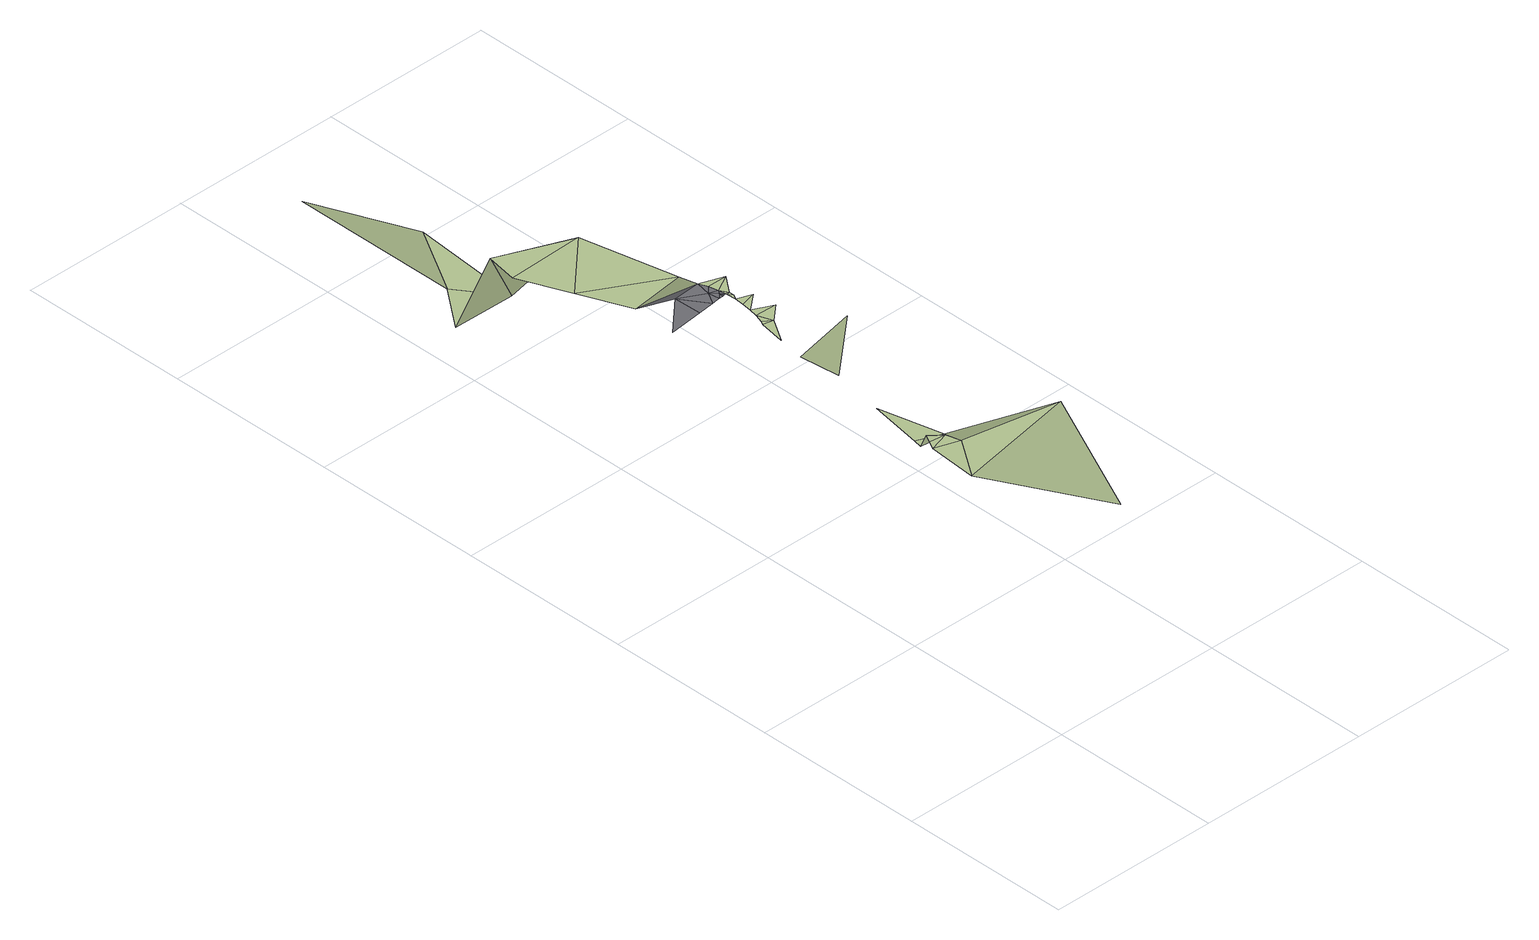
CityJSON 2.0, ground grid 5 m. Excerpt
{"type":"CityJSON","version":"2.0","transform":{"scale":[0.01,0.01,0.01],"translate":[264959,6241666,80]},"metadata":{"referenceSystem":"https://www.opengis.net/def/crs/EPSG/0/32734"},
"CityObjects":{
"terrain1":{"type":"TINRelief","geometry":[{"type":"CompositeSurface","lod":"1","boundaries":[[[0,1,2]],[[3,2,4]],[[5,3,4]],[[1,4,2]],[[6,5,4]],[[7,0,8]],[[6,4,9]],[[6,9,10]],[[1,9,4]],[[1,0,7]],[[10,9,11]],[[7,9,1]],[[12,13,14]],[[15,16,17]],[[16,15,18]],[[15,19,18]],[[20,19,15]],[[19,20,21]],[[22,23,21]],[[24,25,26]],[[24,23,22]],[[26,27,28]],[[28,27,29]],[[27,26,25]],[[30,31,32]],[[29,31,30]],[[27,31,29]],[[33,34,35]],[[35,36,37]],[[33,38,34]],[[32,37,36]],[[39,40,38]],[[37,33,35]],[[39,41,40]],[[39,38,33]],[[41,42,43]],[[39,42,41]]]}]},
"road1":{"type":"Road","attributes":{"highway":"residential","name":"Selbourne Road","surface":"asphalt","lanes":1,"width":5.6,"oneway":"yes"},"geometry":[{"type":"MultiSurface","lod":"1","boundaries":[[[44,45,46]],[[45,47,46]],[[46,47,48]],[[49,48,47]],[[32,46,48]],[[46,32,36]],[[49,50,48]],[[49,51,50]],[[52,50,51]],[[29,48,50]],[[50,52,28]],[[30,32,48]],[[48,29,30]],[[29,50,28]]]}]}
},
"vertices":[
[146,455,540],[229,575,540],[158,600,540],[172,624,540],[217,618,540],[183,648,540],[191,674,490],[508,522,540],[271,76,590],[266,672,490],[197,701,490],[224,858,490],[278,1173,450],[251,1016,490],[472,1213,450],[335,1322,450],[305,1330,450],[291,1252,450],[310,1340,450],[319,1366,450],[383,1364,450],[325,1393,450],[373,1432,450],[329,1420,450],[331,1448,450],[339,1462,450],[329,1475,450],[339,1478,450],[329,1479,450],[325,1502,450],[319,1529,450],[377,1529,450],[309,1555,450],[351,2005,330],[126,1998,330],[187,1850,330],[248,1703,330],[412,1724,330],[143,2092,330],[303,2182,90],[119,2185,90],[213,2309,90],[332,2515,90],[13,2598,300],
[130,1456,450],[230,1467,450],[228,1549,450],[279,1473,450],[300,1510,450],[304,1476,450],[318,1491,450],[316,1477,450],[323,1478,450]
]}
